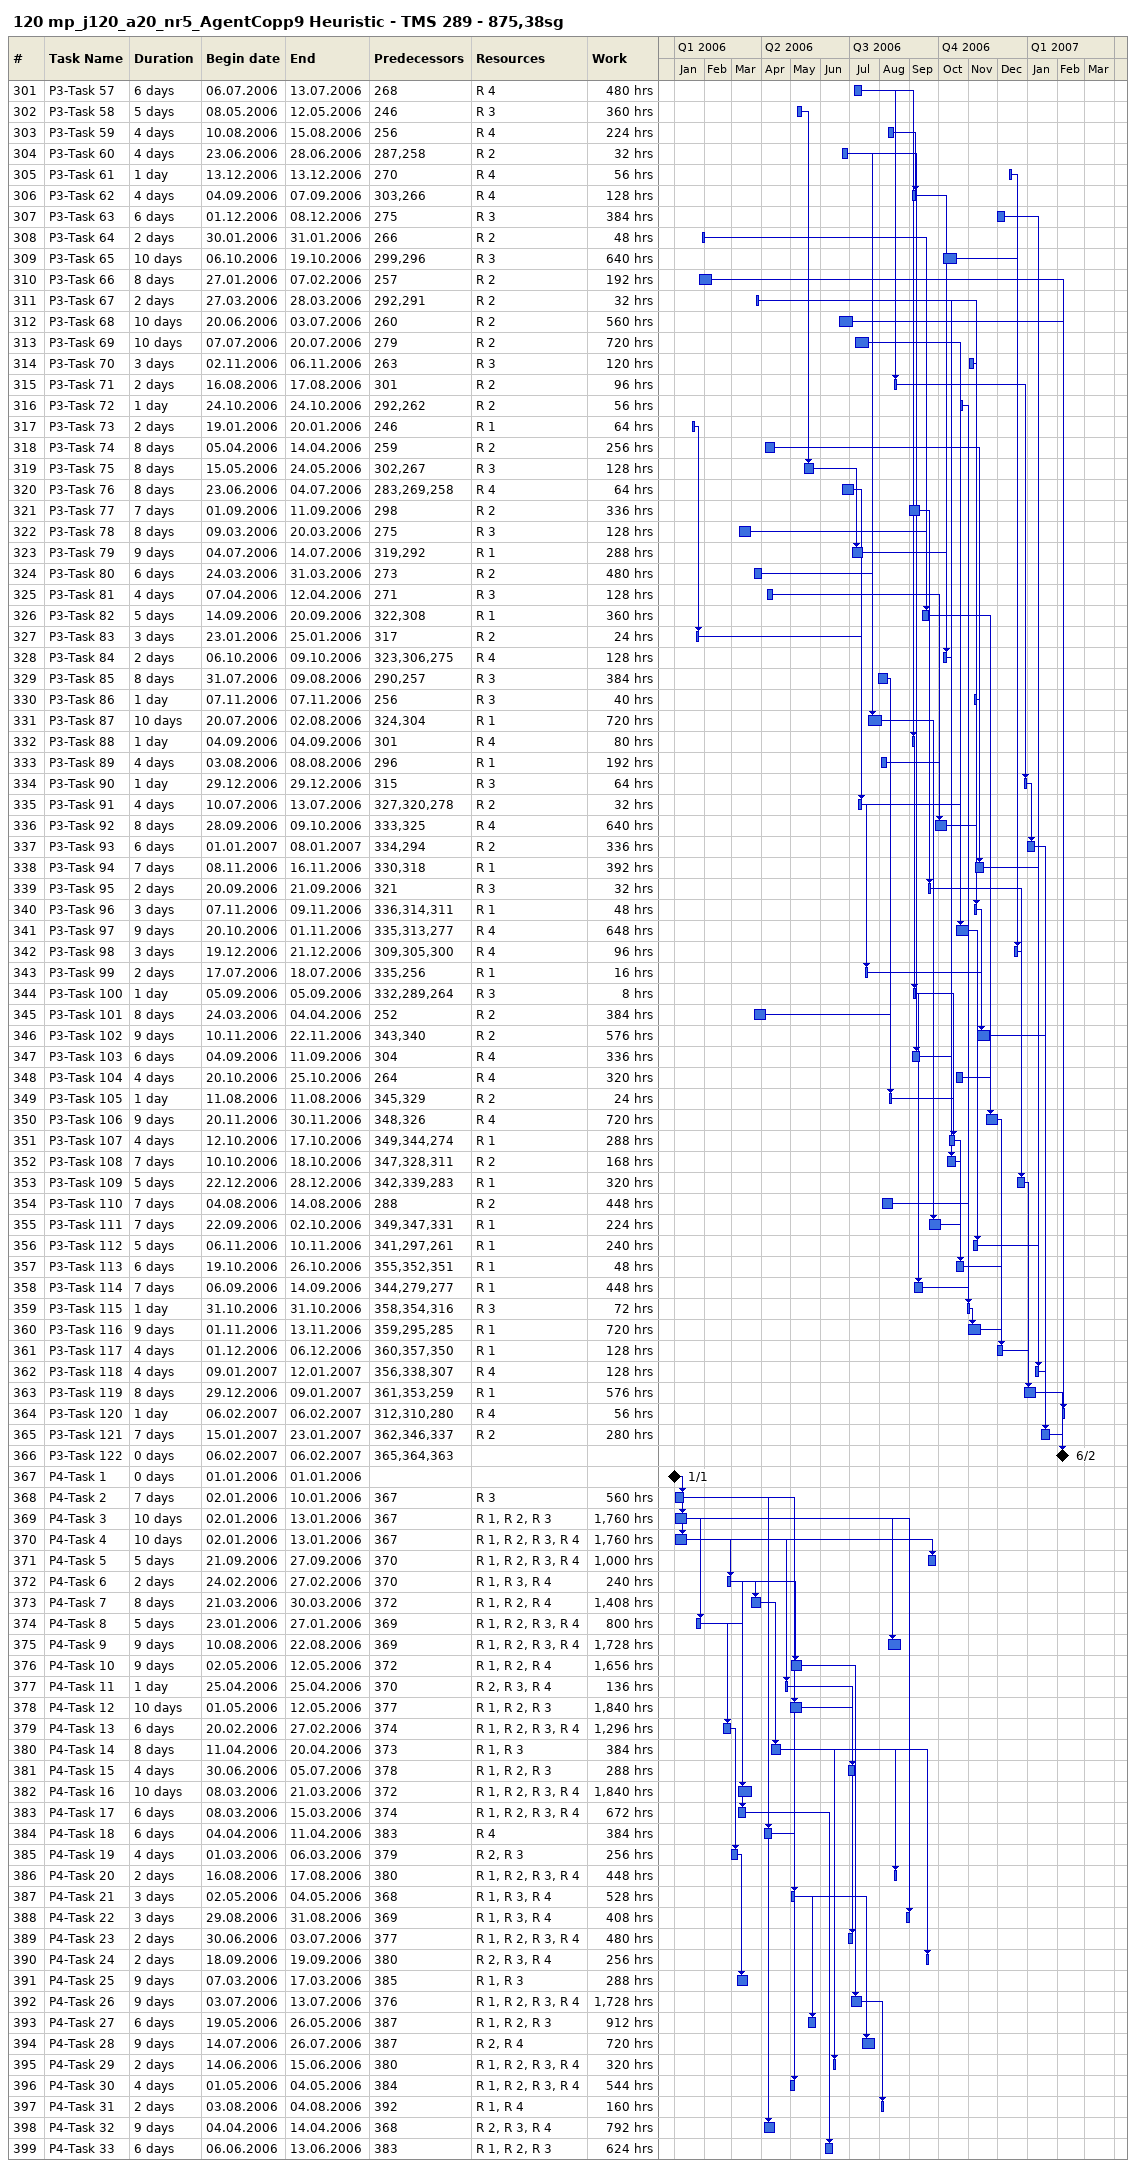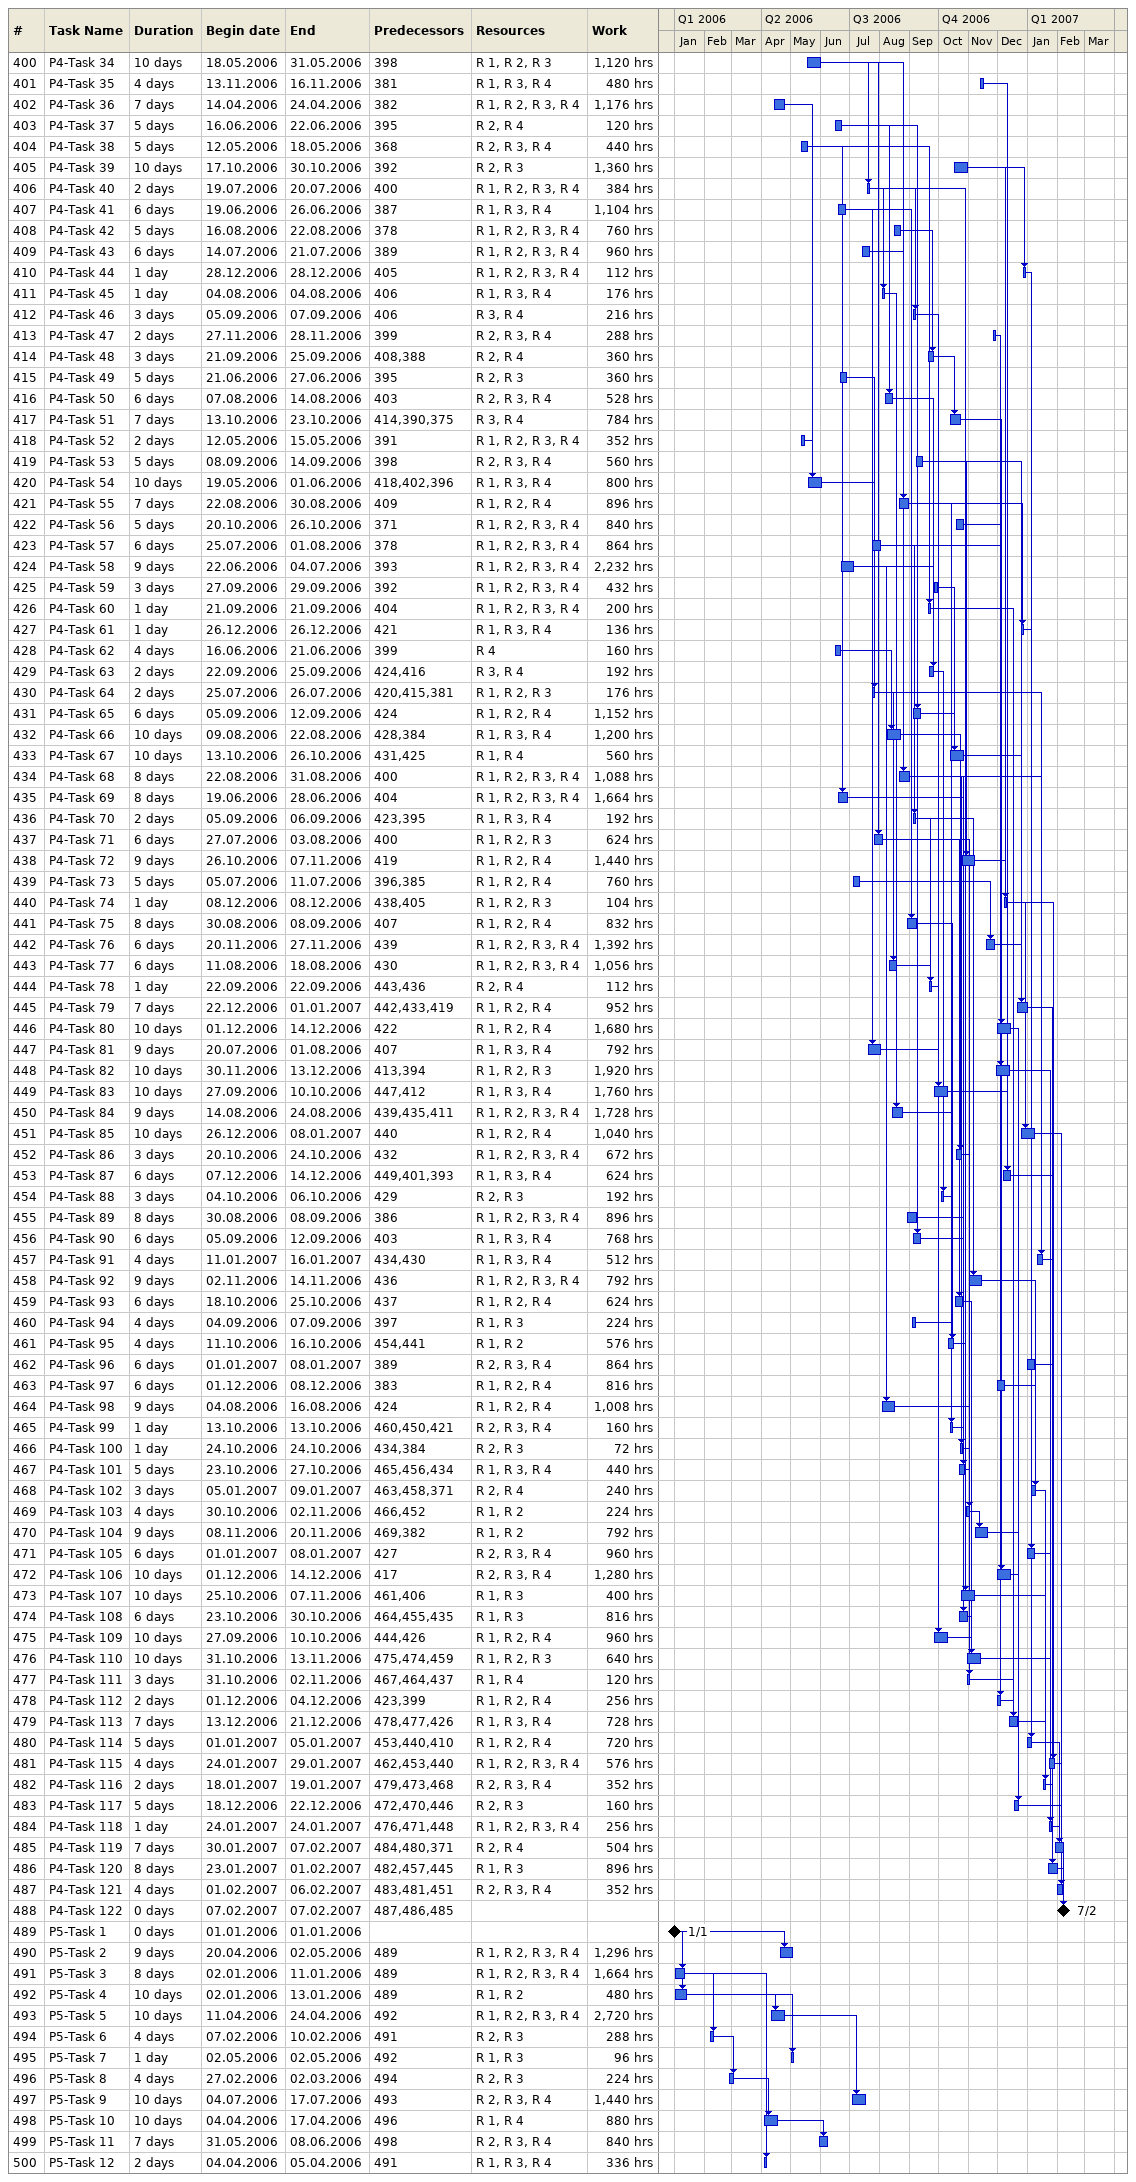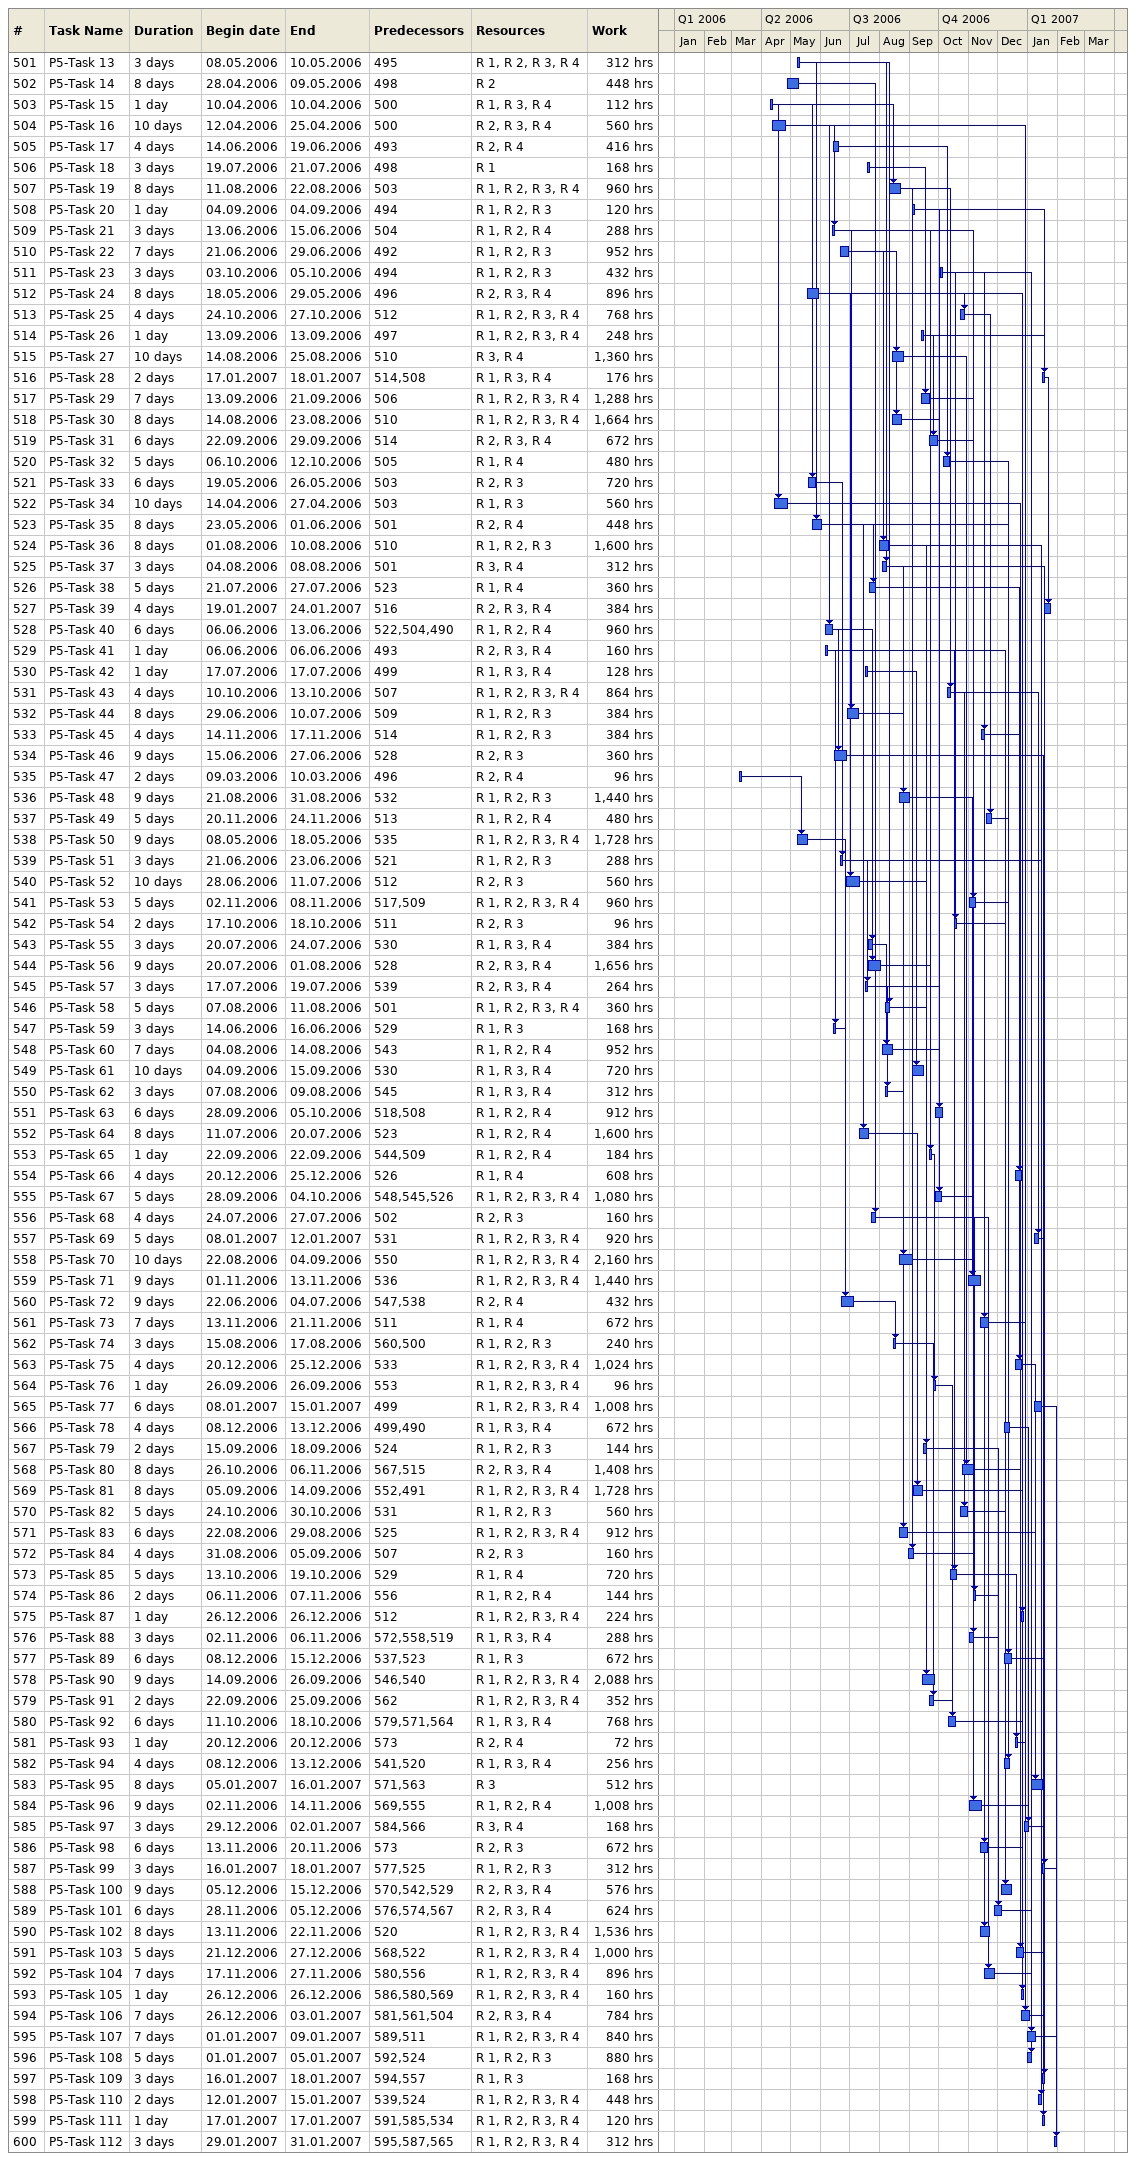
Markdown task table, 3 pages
120 mp_j120_a20_nr5_AgentCopp9 Heuristic - TMS 289 - 875,38sg

| ID | Task | Duration | Start | Finish | Predecessors | Resources | Work (h) |
|---|---|---|---|---|---|---|---|
| 301 | P3-Task 57 | 6d | 2006-07-06 | 2006-07-13 | 268 | R 4 | 480 |
| 302 | P3-Task 58 | 5d | 2006-05-08 | 2006-05-12 | 246 | R 3 | 360 |
| 303 | P3-Task 59 | 4d | 2006-08-10 | 2006-08-15 | 256 | R 4 | 224 |
| 304 | P3-Task 60 | 4d | 2006-06-23 | 2006-06-28 | 287, 258 | R 2 | 32 |
| 305 | P3-Task 61 | 1d | 2006-12-13 | 2006-12-13 | 270 | R 4 | 56 |
| 306 | P3-Task 62 | 4d | 2006-09-04 | 2006-09-07 | 303, 266 | R 4 | 128 |
| 307 | P3-Task 63 | 6d | 2006-12-01 | 2006-12-08 | 275 | R 3 | 384 |
| 308 | P3-Task 64 | 2d | 2006-01-30 | 2006-01-31 | 266 | R 2 | 48 |
| 309 | P3-Task 65 | 10d | 2006-10-06 | 2006-10-19 | 299, 296 | R 3 | 640 |
| 310 | P3-Task 66 | 8d | 2006-01-27 | 2006-02-07 | 257 | R 2 | 192 |
| 311 | P3-Task 67 | 2d | 2006-03-27 | 2006-03-28 | 292, 291 | R 2 | 32 |
| 312 | P3-Task 68 | 10d | 2006-06-20 | 2006-07-03 | 260 | R 2 | 560 |
| 313 | P3-Task 69 | 10d | 2006-07-07 | 2006-07-20 | 279 | R 2 | 720 |
| 314 | P3-Task 70 | 3d | 2006-11-02 | 2006-11-06 | 263 | R 3 | 120 |
| 315 | P3-Task 71 | 2d | 2006-08-16 | 2006-08-17 | 301 | R 2 | 96 |
| 316 | P3-Task 72 | 1d | 2006-10-24 | 2006-10-24 | 292, 262 | R 2 | 56 |
| 317 | P3-Task 73 | 2d | 2006-01-19 | 2006-01-20 | 246 | R 1 | 64 |
| 318 | P3-Task 74 | 8d | 2006-04-05 | 2006-04-14 | 259 | R 2 | 256 |
| 319 | P3-Task 75 | 8d | 2006-05-15 | 2006-05-24 | 302, 267 | R 3 | 128 |
| 320 | P3-Task 76 | 8d | 2006-06-23 | 2006-07-04 | 283, 269, 258 | R 4 | 64 |
| 321 | P3-Task 77 | 7d | 2006-09-01 | 2006-09-11 | 298 | R 2 | 336 |
| 322 | P3-Task 78 | 8d | 2006-03-09 | 2006-03-20 | 275 | R 3 | 128 |
| 323 | P3-Task 79 | 9d | 2006-07-04 | 2006-07-14 | 319, 292 | R 1 | 288 |
| 324 | P3-Task 80 | 6d | 2006-03-24 | 2006-03-31 | 273 | R 2 | 480 |
| 325 | P3-Task 81 | 4d | 2006-04-07 | 2006-04-12 | 271 | R 3 | 128 |
| 326 | P3-Task 82 | 5d | 2006-09-14 | 2006-09-20 | 322, 308 | R 1 | 360 |
| 327 | P3-Task 83 | 3d | 2006-01-23 | 2006-01-25 | 317 | R 2 | 24 |
| 328 | P3-Task 84 | 2d | 2006-10-06 | 2006-10-09 | 323, 306, 275 | R 4 | 128 |
| 329 | P3-Task 85 | 8d | 2006-07-31 | 2006-08-09 | 290, 257 | R 3 | 384 |
| 330 | P3-Task 86 | 1d | 2006-11-07 | 2006-11-07 | 256 | R 3 | 40 |
| 331 | P3-Task 87 | 10d | 2006-07-20 | 2006-08-02 | 324, 304 | R 1 | 720 |
| 332 | P3-Task 88 | 1d | 2006-09-04 | 2006-09-04 | 301 | R 4 | 80 |
| 333 | P3-Task 89 | 4d | 2006-08-03 | 2006-08-08 | 296 | R 1 | 192 |
| 334 | P3-Task 90 | 1d | 2006-12-29 | 2006-12-29 | 315 | R 3 | 64 |
| 335 | P3-Task 91 | 4d | 2006-07-10 | 2006-07-13 | 327, 320, 278 | R 2 | 32 |
| 336 | P3-Task 92 | 8d | 2006-09-28 | 2006-10-09 | 333, 325 | R 4 | 640 |
| 337 | P3-Task 93 | 6d | 2007-01-01 | 2007-01-08 | 334, 294 | R 2 | 336 |
| 338 | P3-Task 94 | 7d | 2006-11-08 | 2006-11-16 | 330, 318 | R 1 | 392 |
| 339 | P3-Task 95 | 2d | 2006-09-20 | 2006-09-21 | 321 | R 3 | 32 |
| 340 | P3-Task 96 | 3d | 2006-11-07 | 2006-11-09 | 336, 314, 311 | R 1 | 48 |
| 341 | P3-Task 97 | 9d | 2006-10-20 | 2006-11-01 | 335, 313, 277 | R 4 | 648 |
| 342 | P3-Task 98 | 3d | 2006-12-19 | 2006-12-21 | 309, 305, 300 | R 4 | 96 |
| 343 | P3-Task 99 | 2d | 2006-07-17 | 2006-07-18 | 335, 256 | R 1 | 16 |
| 344 | P3-Task 100 | 1d | 2006-09-05 | 2006-09-05 | 332, 289, 264 | R 3 | 8 |
| 345 | P3-Task 101 | 8d | 2006-03-24 | 2006-04-04 | 252 | R 2 | 384 |
| 346 | P3-Task 102 | 9d | 2006-11-10 | 2006-11-22 | 343, 340 | R 2 | 576 |
| 347 | P3-Task 103 | 6d | 2006-09-04 | 2006-09-11 | 304 | R 4 | 336 |
| 348 | P3-Task 104 | 4d | 2006-10-20 | 2006-10-25 | 264 | R 4 | 320 |
| 349 | P3-Task 105 | 1d | 2006-08-11 | 2006-08-11 | 345, 329 | R 2 | 24 |
| 350 | P3-Task 106 | 9d | 2006-11-20 | 2006-11-30 | 348, 326 | R 4 | 720 |
| 351 | P3-Task 107 | 4d | 2006-10-12 | 2006-10-17 | 349, 344, 274 | R 1 | 288 |
| 352 | P3-Task 108 | 7d | 2006-10-10 | 2006-10-18 | 347, 328, 311 | R 2 | 168 |
| 353 | P3-Task 109 | 5d | 2006-12-22 | 2006-12-28 | 342, 339, 283 | R 1 | 320 |
| 354 | P3-Task 110 | 7d | 2006-08-04 | 2006-08-14 | 288 | R 2 | 448 |
| 355 | P3-Task 111 | 7d | 2006-09-22 | 2006-10-02 | 349, 347, 331 | R 1 | 224 |
| 356 | P3-Task 112 | 5d | 2006-11-06 | 2006-11-10 | 341, 297, 261 | R 1 | 240 |
| 357 | P3-Task 113 | 6d | 2006-10-19 | 2006-10-26 | 355, 352, 351 | R 1 | 48 |
| 358 | P3-Task 114 | 7d | 2006-09-06 | 2006-09-14 | 344, 279, 277 | R 1 | 448 |
| 359 | P3-Task 115 | 1d | 2006-10-31 | 2006-10-31 | 358, 354, 316 | R 3 | 72 |
| 360 | P3-Task 116 | 9d | 2006-11-01 | 2006-11-13 | 359, 295, 285 | R 1 | 720 |
| 361 | P3-Task 117 | 4d | 2006-12-01 | 2006-12-06 | 360, 357, 350 | R 1 | 128 |
| 362 | P3-Task 118 | 4d | 2007-01-09 | 2007-01-12 | 356, 338, 307 | R 4 | 128 |
| 363 | P3-Task 119 | 8d | 2006-12-29 | 2007-01-09 | 361, 353, 259 | R 1 | 576 |
| 364 | P3-Task 120 | 1d | 2007-02-06 | 2007-02-06 | 312, 310, 280 | R 4 | 56 |
| 365 | P3-Task 121 | 7d | 2007-01-15 | 2007-01-23 | 362, 346, 337 | R 2 | 280 |
| 366 | P3-Task 122 | 0d | 2007-02-06 | 2007-02-06 | 365, 364, 363 |  |  |
| 367 | P4-Task 1 | 0d | 2006-01-01 | 2006-01-01 |  |  |  |
| 368 | P4-Task 2 | 7d | 2006-01-02 | 2006-01-10 | 367 | R 3 | 560 |
| 369 | P4-Task 3 | 10d | 2006-01-02 | 2006-01-13 | 367 | R 1, R 2, R 3 | 1760 |
| 370 | P4-Task 4 | 10d | 2006-01-02 | 2006-01-13 | 367 | R 1, R 2, R 3, R 4 | 1760 |
| 371 | P4-Task 5 | 5d | 2006-09-21 | 2006-09-27 | 370 | R 1, R 2, R 3, R 4 | 1000 |
| 372 | P4-Task 6 | 2d | 2006-02-24 | 2006-02-27 | 370 | R 1, R 3, R 4 | 240 |
| 373 | P4-Task 7 | 8d | 2006-03-21 | 2006-03-30 | 372 | R 1, R 2, R 4 | 1408 |
| 374 | P4-Task 8 | 5d | 2006-01-23 | 2006-01-27 | 369 | R 1, R 2, R 3, R 4 | 800 |
| 375 | P4-Task 9 | 9d | 2006-08-10 | 2006-08-22 | 369 | R 1, R 2, R 3, R 4 | 1728 |
| 376 | P4-Task 10 | 9d | 2006-05-02 | 2006-05-12 | 372 | R 1, R 2, R 4 | 1656 |
| 377 | P4-Task 11 | 1d | 2006-04-25 | 2006-04-25 | 370 | R 2, R 3, R 4 | 136 |
| 378 | P4-Task 12 | 10d | 2006-05-01 | 2006-05-12 | 377 | R 1, R 2, R 3 | 1840 |
| 379 | P4-Task 13 | 6d | 2006-02-20 | 2006-02-27 | 374 | R 1, R 2, R 3, R 4 | 1296 |
| 380 | P4-Task 14 | 8d | 2006-04-11 | 2006-04-20 | 373 | R 1, R 3 | 384 |
| 381 | P4-Task 15 | 4d | 2006-06-30 | 2006-07-05 | 378 | R 1, R 2, R 3 | 288 |
| 382 | P4-Task 16 | 10d | 2006-03-08 | 2006-03-21 | 372 | R 1, R 2, R 3, R 4 | 1840 |
| 383 | P4-Task 17 | 6d | 2006-03-08 | 2006-03-15 | 374 | R 1, R 2, R 3, R 4 | 672 |
| 384 | P4-Task 18 | 6d | 2006-04-04 | 2006-04-11 | 383 | R 4 | 384 |
| 385 | P4-Task 19 | 4d | 2006-03-01 | 2006-03-06 | 379 | R 2, R 3 | 256 |
| 386 | P4-Task 20 | 2d | 2006-08-16 | 2006-08-17 | 380 | R 1, R 2, R 3, R 4 | 448 |
| 387 | P4-Task 21 | 3d | 2006-05-02 | 2006-05-04 | 368 | R 1, R 3, R 4 | 528 |
| 388 | P4-Task 22 | 3d | 2006-08-29 | 2006-08-31 | 369 | R 1, R 3, R 4 | 408 |
| 389 | P4-Task 23 | 2d | 2006-06-30 | 2006-07-03 | 377 | R 1, R 2, R 3, R 4 | 480 |
| 390 | P4-Task 24 | 2d | 2006-09-18 | 2006-09-19 | 380 | R 2, R 3, R 4 | 256 |
| 391 | P4-Task 25 | 9d | 2006-03-07 | 2006-03-17 | 385 | R 1, R 3 | 288 |
| 392 | P4-Task 26 | 9d | 2006-07-03 | 2006-07-13 | 376 | R 1, R 2, R 3, R 4 | 1728 |
| 393 | P4-Task 27 | 6d | 2006-05-19 | 2006-05-26 | 387 | R 1, R 2, R 3 | 912 |
| 394 | P4-Task 28 | 9d | 2006-07-14 | 2006-07-26 | 387 | R 2, R 4 | 720 |
| 395 | P4-Task 29 | 2d | 2006-06-14 | 2006-06-15 | 380 | R 1, R 2, R 3, R 4 | 320 |
| 396 | P4-Task 30 | 4d | 2006-05-01 | 2006-05-04 | 384 | R 1, R 2, R 3, R 4 | 544 |
| 397 | P4-Task 31 | 2d | 2006-08-03 | 2006-08-04 | 392 | R 1, R 4 | 160 |
| 398 | P4-Task 32 | 9d | 2006-04-04 | 2006-04-14 | 368 | R 2, R 3, R 4 | 792 |
| 399 | P4-Task 33 | 6d | 2006-06-06 | 2006-06-13 | 383 | R 1, R 2, R 3 | 624 |
| 400 | P4-Task 34 | 10d | 2006-05-18 | 2006-05-31 | 398 | R 1, R 2, R 3 | 1120 |
| 401 | P4-Task 35 | 4d | 2006-11-13 | 2006-11-16 | 381 | R 1, R 3, R 4 | 480 |
| 402 | P4-Task 36 | 7d | 2006-04-14 | 2006-04-24 | 382 | R 1, R 2, R 3, R 4 | 1176 |
| 403 | P4-Task 37 | 5d | 2006-06-16 | 2006-06-22 | 395 | R 2, R 4 | 120 |
| 404 | P4-Task 38 | 5d | 2006-05-12 | 2006-05-18 | 368 | R 2, R 3, R 4 | 440 |
| 405 | P4-Task 39 | 10d | 2006-10-17 | 2006-10-30 | 392 | R 2, R 3 | 1360 |
| 406 | P4-Task 40 | 2d | 2006-07-19 | 2006-07-20 | 400 | R 1, R 2, R 3, R 4 | 384 |
| 407 | P4-Task 41 | 6d | 2006-06-19 | 2006-06-26 | 387 | R 1, R 3, R 4 | 1104 |
| 408 | P4-Task 42 | 5d | 2006-08-16 | 2006-08-22 | 378 | R 1, R 2, R 3, R 4 | 760 |
| 409 | P4-Task 43 | 6d | 2006-07-14 | 2006-07-21 | 389 | R 1, R 2, R 3, R 4 | 960 |
| 410 | P4-Task 44 | 1d | 2006-12-28 | 2006-12-28 | 405 | R 1, R 2, R 3, R 4 | 112 |
| 411 | P4-Task 45 | 1d | 2006-08-04 | 2006-08-04 | 406 | R 1, R 3, R 4 | 176 |
| 412 | P4-Task 46 | 3d | 2006-09-05 | 2006-09-07 | 406 | R 3, R 4 | 216 |
| 413 | P4-Task 47 | 2d | 2006-11-27 | 2006-11-28 | 399 | R 2, R 3, R 4 | 288 |
| 414 | P4-Task 48 | 3d | 2006-09-21 | 2006-09-25 | 408, 388 | R 2, R 4 | 360 |
| 415 | P4-Task 49 | 5d | 2006-06-21 | 2006-06-27 | 395 | R 2, R 3 | 360 |
| 416 | P4-Task 50 | 6d | 2006-08-07 | 2006-08-14 | 403 | R 2, R 3, R 4 | 528 |
| 417 | P4-Task 51 | 7d | 2006-10-13 | 2006-10-23 | 414, 390, 375 | R 3, R 4 | 784 |
| 418 | P4-Task 52 | 2d | 2006-05-12 | 2006-05-15 | 391 | R 1, R 2, R 3, R 4 | 352 |
| 419 | P4-Task 53 | 5d | 2006-09-08 | 2006-09-14 | 398 | R 2, R 3, R 4 | 560 |
| 420 | P4-Task 54 | 10d | 2006-05-19 | 2006-06-01 | 418, 402, 396 | R 1, R 3, R 4 | 800 |
| 421 | P4-Task 55 | 7d | 2006-08-22 | 2006-08-30 | 409 | R 1, R 2, R 4 | 896 |
| 422 | P4-Task 56 | 5d | 2006-10-20 | 2006-10-26 | 371 | R 1, R 2, R 3, R 4 | 840 |
| 423 | P4-Task 57 | 6d | 2006-07-25 | 2006-08-01 | 378 | R 1, R 2, R 3, R 4 | 864 |
| 424 | P4-Task 58 | 9d | 2006-06-22 | 2006-07-04 | 393 | R 1, R 2, R 3, R 4 | 2232 |
| 425 | P4-Task 59 | 3d | 2006-09-27 | 2006-09-29 | 392 | R 1, R 2, R 3, R 4 | 432 |
| 426 | P4-Task 60 | 1d | 2006-09-21 | 2006-09-21 | 404 | R 1, R 2, R 3, R 4 | 200 |
| 427 | P4-Task 61 | 1d | 2006-12-26 | 2006-12-26 | 421 | R 1, R 3, R 4 | 136 |
| 428 | P4-Task 62 | 4d | 2006-06-16 | 2006-06-21 | 399 | R 4 | 160 |
| 429 | P4-Task 63 | 2d | 2006-09-22 | 2006-09-25 | 424, 416 | R 3, R 4 | 192 |
| 430 | P4-Task 64 | 2d | 2006-07-25 | 2006-07-26 | 420, 415, 381 | R 1, R 2, R 3 | 176 |
| 431 | P4-Task 65 | 6d | 2006-09-05 | 2006-09-12 | 424 | R 1, R 2, R 4 | 1152 |
| 432 | P4-Task 66 | 10d | 2006-08-09 | 2006-08-22 | 428, 384 | R 1, R 3, R 4 | 1200 |
| 433 | P4-Task 67 | 10d | 2006-10-13 | 2006-10-26 | 431, 425 | R 1, R 4 | 560 |
| 434 | P4-Task 68 | 8d | 2006-08-22 | 2006-08-31 | 400 | R 1, R 2, R 3, R 4 | 1088 |
| 435 | P4-Task 69 | 8d | 2006-06-19 | 2006-06-28 | 404 | R 1, R 2, R 3, R 4 | 1664 |
| 436 | P4-Task 70 | 2d | 2006-09-05 | 2006-09-06 | 423, 395 | R 1, R 3, R 4 | 192 |
| 437 | P4-Task 71 | 6d | 2006-07-27 | 2006-08-03 | 400 | R 1, R 2, R 3 | 624 |
| 438 | P4-Task 72 | 9d | 2006-10-26 | 2006-11-07 | 419 | R 1, R 2, R 4 | 1440 |
| 439 | P4-Task 73 | 5d | 2006-07-05 | 2006-07-11 | 396, 385 | R 1, R 2, R 4 | 760 |
| 440 | P4-Task 74 | 1d | 2006-12-08 | 2006-12-08 | 438, 405 | R 1, R 2, R 3 | 104 |
| 441 | P4-Task 75 | 8d | 2006-08-30 | 2006-09-08 | 407 | R 1, R 2, R 4 | 832 |
| 442 | P4-Task 76 | 6d | 2006-11-20 | 2006-11-27 | 439 | R 1, R 2, R 3, R 4 | 1392 |
| 443 | P4-Task 77 | 6d | 2006-08-11 | 2006-08-18 | 430 | R 1, R 2, R 3, R 4 | 1056 |
| 444 | P4-Task 78 | 1d | 2006-09-22 | 2006-09-22 | 443, 436 | R 2, R 4 | 112 |
| 445 | P4-Task 79 | 7d | 2006-12-22 | 2007-01-01 | 442, 433, 419 | R 1, R 2, R 4 | 952 |
| 446 | P4-Task 80 | 10d | 2006-12-01 | 2006-12-14 | 422 | R 1, R 2, R 4 | 1680 |
| 447 | P4-Task 81 | 9d | 2006-07-20 | 2006-08-01 | 407 | R 1, R 3, R 4 | 792 |
| 448 | P4-Task 82 | 10d | 2006-11-30 | 2006-12-13 | 413, 394 | R 1, R 2, R 3 | 1920 |
| 449 | P4-Task 83 | 10d | 2006-09-27 | 2006-10-10 | 447, 412 | R 1, R 3, R 4 | 1760 |
| 450 | P4-Task 84 | 9d | 2006-08-14 | 2006-08-24 | 439, 435, 411 | R 1, R 2, R 3, R 4 | 1728 |
| 451 | P4-Task 85 | 10d | 2006-12-26 | 2007-01-08 | 440 | R 1, R 2, R 4 | 1040 |
| 452 | P4-Task 86 | 3d | 2006-10-20 | 2006-10-24 | 432 | R 1, R 2, R 3, R 4 | 672 |
| 453 | P4-Task 87 | 6d | 2006-12-07 | 2006-12-14 | 449, 401, 393 | R 1, R 3, R 4 | 624 |
| 454 | P4-Task 88 | 3d | 2006-10-04 | 2006-10-06 | 429 | R 2, R 3 | 192 |
| 455 | P4-Task 89 | 8d | 2006-08-30 | 2006-09-08 | 386 | R 1, R 2, R 3, R 4 | 896 |
| 456 | P4-Task 90 | 6d | 2006-09-05 | 2006-09-12 | 403 | R 1, R 3, R 4 | 768 |
| 457 | P4-Task 91 | 4d | 2007-01-11 | 2007-01-16 | 434, 430 | R 1, R 3, R 4 | 512 |
| 458 | P4-Task 92 | 9d | 2006-11-02 | 2006-11-14 | 436 | R 1, R 2, R 3, R 4 | 792 |
| 459 | P4-Task 93 | 6d | 2006-10-18 | 2006-10-25 | 437 | R 1, R 2, R 4 | 624 |
| 460 | P4-Task 94 | 4d | 2006-09-04 | 2006-09-07 | 397 | R 1, R 3 | 224 |
| 461 | P4-Task 95 | 4d | 2006-10-11 | 2006-10-16 | 454, 441 | R 1, R 2 | 576 |
| 462 | P4-Task 96 | 6d | 2007-01-01 | 2007-01-08 | 389 | R 2, R 3, R 4 | 864 |
| 463 | P4-Task 97 | 6d | 2006-12-01 | 2006-12-08 | 383 | R 1, R 2, R 4 | 816 |
| 464 | P4-Task 98 | 9d | 2006-08-04 | 2006-08-16 | 424 | R 1, R 2, R 4 | 1008 |
| 465 | P4-Task 99 | 1d | 2006-10-13 | 2006-10-13 | 460, 450, 421 | R 2, R 3, R 4 | 160 |
| 466 | P4-Task 100 | 1d | 2006-10-24 | 2006-10-24 | 434, 384 | R 2, R 3 | 72 |
| 467 | P4-Task 101 | 5d | 2006-10-23 | 2006-10-27 | 465, 456, 434 | R 1, R 3, R 4 | 440 |
| 468 | P4-Task 102 | 3d | 2007-01-05 | 2007-01-09 | 463, 458, 371 | R 2, R 4 | 240 |
| 469 | P4-Task 103 | 4d | 2006-10-30 | 2006-11-02 | 466, 452 | R 1, R 2 | 224 |
| 470 | P4-Task 104 | 9d | 2006-11-08 | 2006-11-20 | 469, 382 | R 1, R 2 | 792 |
| 471 | P4-Task 105 | 6d | 2007-01-01 | 2007-01-08 | 427 | R 2, R 3, R 4 | 960 |
| 472 | P4-Task 106 | 10d | 2006-12-01 | 2006-12-14 | 417 | R 2, R 3, R 4 | 1280 |
| 473 | P4-Task 107 | 10d | 2006-10-25 | 2006-11-07 | 461, 406 | R 1, R 3 | 400 |
| 474 | P4-Task 108 | 6d | 2006-10-23 | 2006-10-30 | 464, 455, 435 | R 1, R 3 | 816 |
| 475 | P4-Task 109 | 10d | 2006-09-27 | 2006-10-10 | 444, 426 | R 1, R 2, R 4 | 960 |
| 476 | P4-Task 110 | 10d | 2006-10-31 | 2006-11-13 | 475, 474, 459 | R 1, R 2, R 3 | 640 |
| 477 | P4-Task 111 | 3d | 2006-10-31 | 2006-11-02 | 467, 464, 437 | R 1, R 4 | 120 |
| 478 | P4-Task 112 | 2d | 2006-12-01 | 2006-12-04 | 423, 399 | R 1, R 2, R 4 | 256 |
| 479 | P4-Task 113 | 7d | 2006-12-13 | 2006-12-21 | 478, 477, 426 | R 1, R 3, R 4 | 728 |
| 480 | P4-Task 114 | 5d | 2007-01-01 | 2007-01-05 | 453, 440, 410 | R 1, R 2, R 4 | 720 |
| 481 | P4-Task 115 | 4d | 2007-01-24 | 2007-01-29 | 462, 453, 440 | R 1, R 2, R 3, R 4 | 576 |
| 482 | P4-Task 116 | 2d | 2007-01-18 | 2007-01-19 | 479, 473, 468 | R 2, R 3, R 4 | 352 |
| 483 | P4-Task 117 | 5d | 2006-12-18 | 2006-12-22 | 472, 470, 446 | R 2, R 3 | 160 |
| 484 | P4-Task 118 | 1d | 2007-01-24 | 2007-01-24 | 476, 471, 448 | R 1, R 2, R 3, R 4 | 256 |
| 485 | P4-Task 119 | 7d | 2007-01-30 | 2007-02-07 | 484, 480, 371 | R 2, R 4 | 504 |
| 486 | P4-Task 120 | 8d | 2007-01-23 | 2007-02-01 | 482, 457, 445 | R 1, R 3 | 896 |
| 487 | P4-Task 121 | 4d | 2007-02-01 | 2007-02-06 | 483, 481, 451 | R 2, R 3, R 4 | 352 |
| 488 | P4-Task 122 | 0d | 2007-02-07 | 2007-02-07 | 487, 486, 485 |  |  |
| 489 | P5-Task 1 | 0d | 2006-01-01 | 2006-01-01 |  |  |  |
| 490 | P5-Task 2 | 9d | 2006-04-20 | 2006-05-02 | 489 | R 1, R 2, R 3, R 4 | 1296 |
| 491 | P5-Task 3 | 8d | 2006-01-02 | 2006-01-11 | 489 | R 1, R 2, R 3, R 4 | 1664 |
| 492 | P5-Task 4 | 10d | 2006-01-02 | 2006-01-13 | 489 | R 1, R 2 | 480 |
| 493 | P5-Task 5 | 10d | 2006-04-11 | 2006-04-24 | 492 | R 1, R 2, R 3, R 4 | 2720 |
| 494 | P5-Task 6 | 4d | 2006-02-07 | 2006-02-10 | 491 | R 2, R 3 | 288 |
| 495 | P5-Task 7 | 1d | 2006-05-02 | 2006-05-02 | 492 | R 1, R 3 | 96 |
| 496 | P5-Task 8 | 4d | 2006-02-27 | 2006-03-02 | 494 | R 2, R 3 | 224 |
| 497 | P5-Task 9 | 10d | 2006-07-04 | 2006-07-17 | 493 | R 2, R 3, R 4 | 1440 |
| 498 | P5-Task 10 | 10d | 2006-04-04 | 2006-04-17 | 496 | R 1, R 4 | 880 |
| 499 | P5-Task 11 | 7d | 2006-05-31 | 2006-06-08 | 498 | R 2, R 3, R 4 | 840 |
| 500 | P5-Task 12 | 2d | 2006-04-04 | 2006-04-05 | 491 | R 1, R 3, R 4 | 336 |
| 501 | P5-Task 13 | 3d | 2006-05-08 | 2006-05-10 | 495 | R 1, R 2, R 3, R 4 | 312 |
| 502 | P5-Task 14 | 8d | 2006-04-28 | 2006-05-09 | 498 | R 2 | 448 |
| 503 | P5-Task 15 | 1d | 2006-04-10 | 2006-04-10 | 500 | R 1, R 3, R 4 | 112 |
| 504 | P5-Task 16 | 10d | 2006-04-12 | 2006-04-25 | 500 | R 2, R 3, R 4 | 560 |
| 505 | P5-Task 17 | 4d | 2006-06-14 | 2006-06-19 | 493 | R 2, R 4 | 416 |
| 506 | P5-Task 18 | 3d | 2006-07-19 | 2006-07-21 | 498 | R 1 | 168 |
| 507 | P5-Task 19 | 8d | 2006-08-11 | 2006-08-22 | 503 | R 1, R 2, R 3, R 4 | 960 |
| 508 | P5-Task 20 | 1d | 2006-09-04 | 2006-09-04 | 494 | R 1, R 2, R 3 | 120 |
| 509 | P5-Task 21 | 3d | 2006-06-13 | 2006-06-15 | 504 | R 1, R 2, R 4 | 288 |
| 510 | P5-Task 22 | 7d | 2006-06-21 | 2006-06-29 | 492 | R 1, R 2, R 3 | 952 |
| 511 | P5-Task 23 | 3d | 2006-10-03 | 2006-10-05 | 494 | R 1, R 2, R 3 | 432 |
| 512 | P5-Task 24 | 8d | 2006-05-18 | 2006-05-29 | 496 | R 2, R 3, R 4 | 896 |
| 513 | P5-Task 25 | 4d | 2006-10-24 | 2006-10-27 | 512 | R 1, R 2, R 3, R 4 | 768 |
| 514 | P5-Task 26 | 1d | 2006-09-13 | 2006-09-13 | 497 | R 1, R 2, R 3, R 4 | 248 |
| 515 | P5-Task 27 | 10d | 2006-08-14 | 2006-08-25 | 510 | R 3, R 4 | 1360 |
| 516 | P5-Task 28 | 2d | 2007-01-17 | 2007-01-18 | 514, 508 | R 1, R 3, R 4 | 176 |
| 517 | P5-Task 29 | 7d | 2006-09-13 | 2006-09-21 | 506 | R 1, R 2, R 3, R 4 | 1288 |
| 518 | P5-Task 30 | 8d | 2006-08-14 | 2006-08-23 | 510 | R 1, R 2, R 3, R 4 | 1664 |
| 519 | P5-Task 31 | 6d | 2006-09-22 | 2006-09-29 | 514 | R 2, R 3, R 4 | 672 |
| 520 | P5-Task 32 | 5d | 2006-10-06 | 2006-10-12 | 505 | R 1, R 4 | 480 |
| 521 | P5-Task 33 | 6d | 2006-05-19 | 2006-05-26 | 503 | R 2, R 3 | 720 |
| 522 | P5-Task 34 | 10d | 2006-04-14 | 2006-04-27 | 503 | R 1, R 3 | 560 |
| 523 | P5-Task 35 | 8d | 2006-05-23 | 2006-06-01 | 501 | R 2, R 4 | 448 |
| 524 | P5-Task 36 | 8d | 2006-08-01 | 2006-08-10 | 510 | R 1, R 2, R 3 | 1600 |
| 525 | P5-Task 37 | 3d | 2006-08-04 | 2006-08-08 | 501 | R 3, R 4 | 312 |
| 526 | P5-Task 38 | 5d | 2006-07-21 | 2006-07-27 | 523 | R 1, R 4 | 360 |
| 527 | P5-Task 39 | 4d | 2007-01-19 | 2007-01-24 | 516 | R 2, R 3, R 4 | 384 |
| 528 | P5-Task 40 | 6d | 2006-06-06 | 2006-06-13 | 522, 504, 490 | R 1, R 2, R 4 | 960 |
| 529 | P5-Task 41 | 1d | 2006-06-06 | 2006-06-06 | 493 | R 2, R 3, R 4 | 160 |
| 530 | P5-Task 42 | 1d | 2006-07-17 | 2006-07-17 | 499 | R 1, R 3, R 4 | 128 |
| 531 | P5-Task 43 | 4d | 2006-10-10 | 2006-10-13 | 507 | R 1, R 2, R 3, R 4 | 864 |
| 532 | P5-Task 44 | 8d | 2006-06-29 | 2006-07-10 | 509 | R 1, R 2, R 3 | 384 |
| 533 | P5-Task 45 | 4d | 2006-11-14 | 2006-11-17 | 514 | R 1, R 2, R 3 | 384 |
| 534 | P5-Task 46 | 9d | 2006-06-15 | 2006-06-27 | 528 | R 2, R 3 | 360 |
| 535 | P5-Task 47 | 2d | 2006-03-09 | 2006-03-10 | 496 | R 2, R 4 | 96 |
| 536 | P5-Task 48 | 9d | 2006-08-21 | 2006-08-31 | 532 | R 1, R 2, R 3 | 1440 |
| 537 | P5-Task 49 | 5d | 2006-11-20 | 2006-11-24 | 513 | R 1, R 2, R 4 | 480 |
| 538 | P5-Task 50 | 9d | 2006-05-08 | 2006-05-18 | 535 | R 1, R 2, R 3, R 4 | 1728 |
| 539 | P5-Task 51 | 3d | 2006-06-21 | 2006-06-23 | 521 | R 1, R 2, R 3 | 288 |
| 540 | P5-Task 52 | 10d | 2006-06-28 | 2006-07-11 | 512 | R 2, R 3 | 560 |
| 541 | P5-Task 53 | 5d | 2006-11-02 | 2006-11-08 | 517, 509 | R 1, R 2, R 3, R 4 | 960 |
| 542 | P5-Task 54 | 2d | 2006-10-17 | 2006-10-18 | 511 | R 2, R 3 | 96 |
| 543 | P5-Task 55 | 3d | 2006-07-20 | 2006-07-24 | 530 | R 1, R 3, R 4 | 384 |
| 544 | P5-Task 56 | 9d | 2006-07-20 | 2006-08-01 | 528 | R 2, R 3, R 4 | 1656 |
| 545 | P5-Task 57 | 3d | 2006-07-17 | 2006-07-19 | 539 | R 2, R 3, R 4 | 264 |
| 546 | P5-Task 58 | 5d | 2006-08-07 | 2006-08-11 | 501 | R 1, R 2, R 3, R 4 | 360 |
| 547 | P5-Task 59 | 3d | 2006-06-14 | 2006-06-16 | 529 | R 1, R 3 | 168 |
| 548 | P5-Task 60 | 7d | 2006-08-04 | 2006-08-14 | 543 | R 1, R 2, R 4 | 952 |
| 549 | P5-Task 61 | 10d | 2006-09-04 | 2006-09-15 | 530 | R 1, R 3, R 4 | 720 |
| 550 | P5-Task 62 | 3d | 2006-08-07 | 2006-08-09 | 545 | R 1, R 3, R 4 | 312 |
| 551 | P5-Task 63 | 6d | 2006-09-28 | 2006-10-05 | 518, 508 | R 1, R 2, R 4 | 912 |
| 552 | P5-Task 64 | 8d | 2006-07-11 | 2006-07-20 | 523 | R 1, R 2, R 4 | 1600 |
| 553 | P5-Task 65 | 1d | 2006-09-22 | 2006-09-22 | 544, 509 | R 1, R 2, R 4 | 184 |
| 554 | P5-Task 66 | 4d | 2006-12-20 | 2006-12-25 | 526 | R 1, R 4 | 608 |
| 555 | P5-Task 67 | 5d | 2006-09-28 | 2006-10-04 | 548, 545, 526 | R 1, R 2, R 3, R 4 | 1080 |
| 556 | P5-Task 68 | 4d | 2006-07-24 | 2006-07-27 | 502 | R 2, R 3 | 160 |
| 557 | P5-Task 69 | 5d | 2007-01-08 | 2007-01-12 | 531 | R 1, R 2, R 3, R 4 | 920 |
| 558 | P5-Task 70 | 10d | 2006-08-22 | 2006-09-04 | 550 | R 1, R 2, R 3, R 4 | 2160 |
| 559 | P5-Task 71 | 9d | 2006-11-01 | 2006-11-13 | 536 | R 1, R 2, R 3, R 4 | 1440 |
| 560 | P5-Task 72 | 9d | 2006-06-22 | 2006-07-04 | 547, 538 | R 2, R 4 | 432 |
| 561 | P5-Task 73 | 7d | 2006-11-13 | 2006-11-21 | 511 | R 1, R 4 | 672 |
| 562 | P5-Task 74 | 3d | 2006-08-15 | 2006-08-17 | 560, 500 | R 1, R 2, R 3 | 240 |
| 563 | P5-Task 75 | 4d | 2006-12-20 | 2006-12-25 | 533 | R 1, R 2, R 3, R 4 | 1024 |
| 564 | P5-Task 76 | 1d | 2006-09-26 | 2006-09-26 | 553 | R 1, R 2, R 3, R 4 | 96 |
| 565 | P5-Task 77 | 6d | 2007-01-08 | 2007-01-15 | 499 | R 1, R 2, R 3, R 4 | 1008 |
| 566 | P5-Task 78 | 4d | 2006-12-08 | 2006-12-13 | 499, 490 | R 1, R 3, R 4 | 672 |
| 567 | P5-Task 79 | 2d | 2006-09-15 | 2006-09-18 | 524 | R 1, R 2, R 3 | 144 |
| 568 | P5-Task 80 | 8d | 2006-10-26 | 2006-11-06 | 567, 515 | R 2, R 3, R 4 | 1408 |
| 569 | P5-Task 81 | 8d | 2006-09-05 | 2006-09-14 | 552, 491 | R 1, R 2, R 3, R 4 | 1728 |
| 570 | P5-Task 82 | 5d | 2006-10-24 | 2006-10-30 | 531 | R 1, R 2, R 3 | 560 |
| 571 | P5-Task 83 | 6d | 2006-08-22 | 2006-08-29 | 525 | R 1, R 2, R 3, R 4 | 912 |
| 572 | P5-Task 84 | 4d | 2006-08-31 | 2006-09-05 | 507 | R 2, R 3 | 160 |
| 573 | P5-Task 85 | 5d | 2006-10-13 | 2006-10-19 | 529 | R 1, R 4 | 720 |
| 574 | P5-Task 86 | 2d | 2006-11-06 | 2006-11-07 | 556 | R 1, R 2, R 4 | 144 |
| 575 | P5-Task 87 | 1d | 2006-12-26 | 2006-12-26 | 512 | R 1, R 2, R 3, R 4 | 224 |
| 576 | P5-Task 88 | 3d | 2006-11-02 | 2006-11-06 | 572, 558, 519 | R 1, R 3, R 4 | 288 |
| 577 | P5-Task 89 | 6d | 2006-12-08 | 2006-12-15 | 537, 523 | R 1, R 3 | 672 |
| 578 | P5-Task 90 | 9d | 2006-09-14 | 2006-09-26 | 546, 540 | R 1, R 2, R 3, R 4 | 2088 |
| 579 | P5-Task 91 | 2d | 2006-09-22 | 2006-09-25 | 562 | R 1, R 2, R 3, R 4 | 352 |
| 580 | P5-Task 92 | 6d | 2006-10-11 | 2006-10-18 | 579, 571, 564 | R 1, R 3, R 4 | 768 |
| 581 | P5-Task 93 | 1d | 2006-12-20 | 2006-12-20 | 573 | R 2, R 4 | 72 |
| 582 | P5-Task 94 | 4d | 2006-12-08 | 2006-12-13 | 541, 520 | R 1, R 3, R 4 | 256 |
| 583 | P5-Task 95 | 8d | 2007-01-05 | 2007-01-16 | 571, 563 | R 3 | 512 |
| 584 | P5-Task 96 | 9d | 2006-11-02 | 2006-11-14 | 569, 555 | R 1, R 2, R 4 | 1008 |
| 585 | P5-Task 97 | 3d | 2006-12-29 | 2007-01-02 | 584, 566 | R 3, R 4 | 168 |
| 586 | P5-Task 98 | 6d | 2006-11-13 | 2006-11-20 | 573 | R 2, R 3 | 672 |
| 587 | P5-Task 99 | 3d | 2007-01-16 | 2007-01-18 | 577, 525 | R 1, R 2, R 3 | 312 |
| 588 | P5-Task 100 | 9d | 2006-12-05 | 2006-12-15 | 570, 542, 529 | R 2, R 3, R 4 | 576 |
| 589 | P5-Task 101 | 6d | 2006-11-28 | 2006-12-05 | 576, 574, 567 | R 2, R 3, R 4 | 624 |
| 590 | P5-Task 102 | 8d | 2006-11-13 | 2006-11-22 | 520 | R 1, R 2, R 3, R 4 | 1536 |
| 591 | P5-Task 103 | 5d | 2006-12-21 | 2006-12-27 | 568, 522 | R 1, R 2, R 3, R 4 | 1000 |
| 592 | P5-Task 104 | 7d | 2006-11-17 | 2006-11-27 | 580, 556 | R 1, R 2, R 3, R 4 | 896 |
| 593 | P5-Task 105 | 1d | 2006-12-26 | 2006-12-26 | 586, 580, 569 | R 1, R 2, R 3, R 4 | 160 |
| 594 | P5-Task 106 | 7d | 2006-12-26 | 2007-01-03 | 581, 561, 504 | R 2, R 3, R 4 | 784 |
| 595 | P5-Task 107 | 7d | 2007-01-01 | 2007-01-09 | 589, 511 | R 1, R 2, R 3, R 4 | 840 |
| 596 | P5-Task 108 | 5d | 2007-01-01 | 2007-01-05 | 592, 524 | R 1, R 2, R 3 | 880 |
| 597 | P5-Task 109 | 3d | 2007-01-16 | 2007-01-18 | 594, 557 | R 1, R 3 | 168 |
| 598 | P5-Task 110 | 2d | 2007-01-12 | 2007-01-15 | 539, 524 | R 1, R 2, R 3, R 4 | 448 |
| 599 | P5-Task 111 | 1d | 2007-01-17 | 2007-01-17 | 591, 585, 534 | R 1, R 2, R 3, R 4 | 120 |
| 600 | P5-Task 112 | 3d | 2007-01-29 | 2007-01-31 | 595, 587, 565 | R 1, R 2, R 3, R 4 | 312 |
